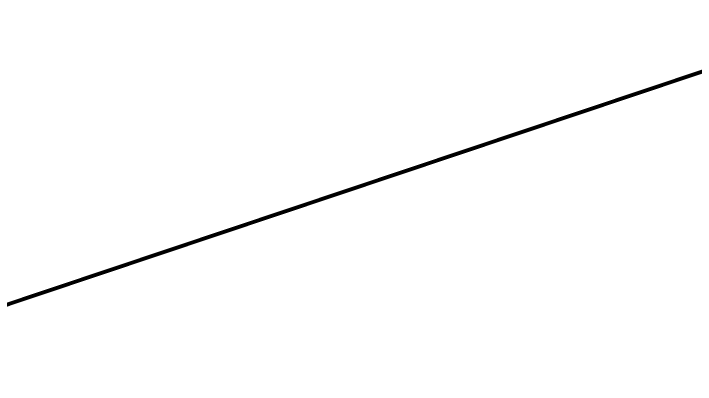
# Model space of a CAD drawing. Header units: metres. Extents: x 568332 to 569219, y 2065964 to 2066430.
# Drawn here: x 568604.27 to 568613.05, y 2066184 to 2066188.78 of the extents above; entities that cross this region are included whole.
import ezdxf

# ---------------------------------------------------------------- set-up
doc = ezdxf.new("R2010")
doc.units = ezdxf.units.M
doc.linetypes.add('CENTER', pattern=[2, 1.25, -0.25, 0.25, -0.25])
doc.linetypes.add('HIDDEN', pattern=[0.375, 0.25, -0.125])
doc.layers.add('-CENTER', color=143, linetype='CENTER', lineweight=13)
doc.layers.add('-RANH GIOI LO DAT', color=12, linetype='CONTINUOUS')

# ---------------------------------------------------------------- blocks, each defined once
blk = doc.blocks.new('M21-T3')
at = {"layer": '-RANH GIOI LO DAT', "linetype": 'HIDDEN', "ltscale": 10, "const_width": 50}
blk.add_lwpolyline([(200110.8574349315, -304701.0123037565), (206112.210104198, -304561.3873508049), (206112.2101038415, -284454.0990485246), (195112.2101036999, -284454.0990484911), (195112.210104275, -299817.3087351976)], close=True, dxfattribs=at)

msp = doc.modelspace()

# ---------------------------------------------------------------- block references
at = {"layer": '-CENTER', "xscale": 0.001, "yscale": 0.001, "zscale": 0.001, "rotation": 108.5514997298386}
msp.add_blockref('M21-T3', (568393.6146131614, 2065908.560086014), dxfattribs=at)

doc.saveas('drawing.dxf')
